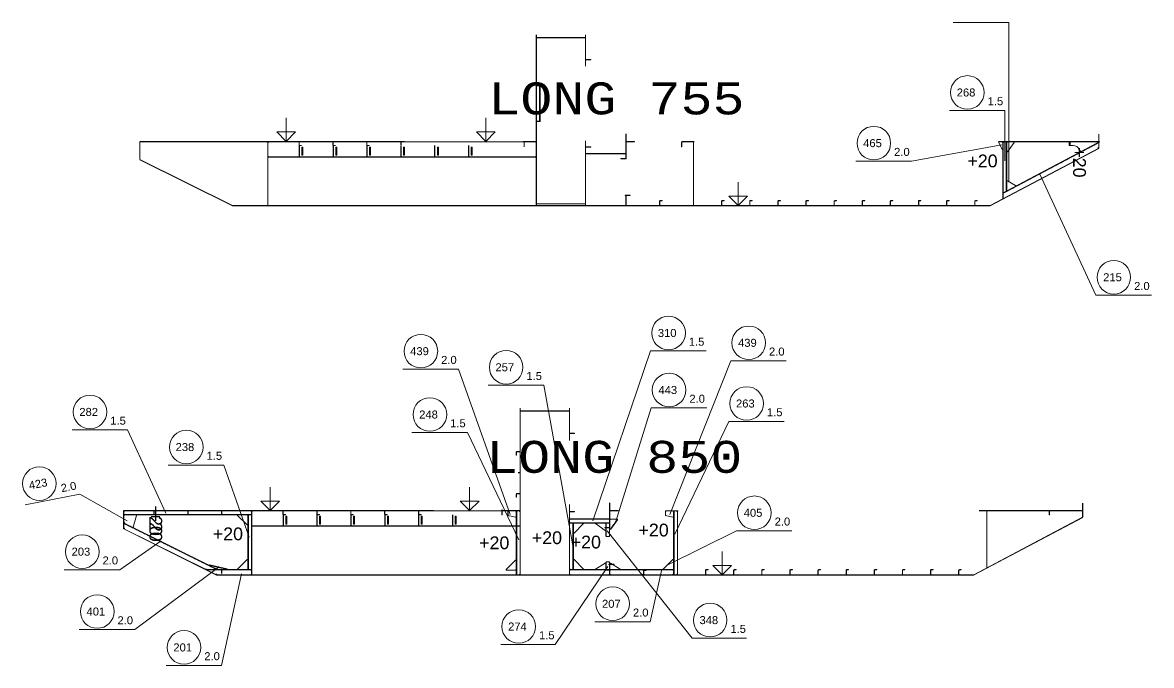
# Model space of a CAD drawing. Header units: inches. Extents: x -13175 to 44880, y -10439 to 22675.
# Drawn here: x 23854 to 32684, y -3 to 5027 of the extents above; entities that cross this region are included whole.
import ezdxf

# ---------------------------------------------------------------- set-up
doc = ezdxf.new("R2010")
doc.units = ezdxf.units.IN
doc.header["$MEASUREMENT"] = 0
for name, pattern in [('Dashed', [10, 7.5, -2.5]), ('Dashed_dotted', [34, 24, -5, 0, -5]), ('Short_dashed', [5, 3.75, -1.25])]:
    doc.linetypes.add(name, pattern=pattern)
doc.layers.get('0').update_dxf_attribs({"linetype": 'CONTINUOUS'})
doc.styles.add('Style_ARIAL', font='ARIAL')
doc.styles.add('Style_Courier_New', font='Courier New')

msp = doc.modelspace()

# ---------------------------------------------------------------- linework, layer by layer
at = {"color": 3, "lineweight": 0}
for p, q in [((27871.79357, 3594.28916), (27871.79357, 4930.24955)), ((27873.29198, 3594.28916), (27873.29198, 4930.24955)), ((28256.79418, 4686.00821), (28256.79418, 4930.24955)), ((28258.29259, 4686.00821), (28258.29259, 4930.24955)), ((27898.29503, 4250.41404), (27898.29503, 4538.1639)), ((27903.29381, 4250.41404), (27903.29381, 4538.1639)), ((28571.79357, 3964.28923), (28571.79357, 4157.28927)), ((28574.79345, 3964.28923), (28574.79345, 4157.28927)), ((32271.79357, 4044.28916), (32271.79357, 4154.28901)), ((32273.79247, 4044.28916), (32273.79247, 4154.28901)), ((26840.4276, 4094.28916), (24770.2921, 4094.28916)), ((24770.29515, 3954.28901), (24770.29515, 4094.28916)), ((24771.79357, 3954.28901), (24771.79357, 4094.28916)), ((25771.79357, 3594.28916), (25771.79357, 4094.28916)), ((25773.29503, 3594.28916), (25773.29503, 4094.28916)), ((25773.29503, 4094.28916), (25773.29503, 3980.28884)), ((27871.79357, 4094.28916), (25773.29503, 4094.28916)), ((26016.79479, 4068.73412), (26016.79479, 4094.28916)), ((26018.2932, 4068.73412), (26018.2932, 4094.28916)), ((26281.79418, 4068.73412), (26281.79418, 4094.28916)), ((26283.29259, 4068.73412), (26283.29259, 4094.28916)), ((26546.79357, 4068.73412), (26546.79357, 4094.28916)), ((26548.29503, 4068.73412), (26548.29503, 4094.28916)), ((27871.79357, 4097.28904), (27770.22496, 4097.28904)), ((27871.79357, 4094.28916), (27770.22496, 4094.28916)), ((27871.79357, 3980.28884), (27871.79357, 4094.28916)), ((28256.79418, 3594.28916), (28256.79418, 4102.5701)), ((28258.29259, 3594.28916), (28258.29259, 4102.5701)), ((29108.29259, 4095.7891), (29012.739, 4095.7891)), ((29108.29259, 4094.28916), (29012.739, 4094.28916)), ((29101.79235, 3594.28916), (29101.79235, 4094.28916)), ((29103.29381, 3594.28916), (29103.29381, 4094.28916)), ((32271.79357, 4097.28904), (31486.79296, 4097.28904)), ((32271.79357, 4094.28916), (31486.79296, 4094.28916)), ((31521.79357, 3647.23029), (31521.79357, 4094.28916)), ((31523.29198, 4094.28916), (31523.29198, 3693.28399)), ((31548.79247, 4094.28916), (31523.29198, 4094.28916)), ((31523.29503, 3647.23029), (31523.29503, 4094.28916)), ((32271.79357, 4044.28916), (32271.79357, 4082.76)), ((32271.79357, 4044.28916), (31421.79357, 3594.28916)), ((32272.73046, 4042.52143), (31422.73046, 3592.52143)), ((31523.29198, 3648.02451), (32271.79357, 4044.28916)), ((24770.90551, 3952.49762), (25495.90551, 3592.49778)), ((24771.79357, 3954.28901), (25496.79357, 3594.28916)), ((28571.79357, 3594.28916), (28571.79357, 3674.28908)), ((28574.79345, 3594.28916), (28574.79345, 3674.28908)), ((28836.79296, 3594.28916), (28836.79296, 3628.36203)), ((28838.79491, 3594.28916), (28838.79491, 3628.36203)), ((29321.79357, 3594.28916), (29321.79357, 3628.36203)), ((29323.79247, 3594.28916), (29323.79247, 3628.36203)), ((29541.79479, 3594.28916), (29541.79479, 3628.36203)), ((29543.79369, 3594.28916), (29543.79369, 3628.36203)), ((29761.79296, 3594.28916), (29761.79296, 3628.36203)), ((29763.79491, 3594.28916), (29763.79491, 3628.36203)), ((29981.79418, 3594.28916), (29981.79418, 3628.36203)), ((29983.79308, 3594.28916), (29983.79308, 3628.36203)), ((30201.79235, 3594.28916), (30201.79235, 3628.36203)), ((30203.7943, 3594.28916), (30203.7943, 3628.36203)), ((30421.79357, 3594.28916), (30421.79357, 3628.36203)), ((30423.79247, 3594.28916), (30423.79247, 3628.36203)), ((30641.79479, 3594.28916), (30641.79479, 3628.36203)), ((30643.79369, 3594.28916), (30643.79369, 3628.36203)), ((30861.79296, 3594.28916), (30861.79296, 3628.36203)), ((30863.79491, 3594.28916), (30863.79491, 3628.36203)), ((31081.79418, 3594.28916), (31081.79418, 3628.36203)), ((31083.79308, 3594.28916), (31083.79308, 3628.36203)), ((31301.79235, 3594.28916), (31301.79235, 3628.36203)), ((31303.7943, 3594.28916), (31303.7943, 3628.36203)), ((31523.29198, 3693.28399), (31548.79247, 3706.7842)), ((31523.29198, 3686.49535), (31523.29198, 3648.02451)), ((31421.79357, 3594.28916), (25496.79357, 3594.28916)), ((31421.79357, 3592.28911), (25496.79357, 3592.28911)), ((27746.06115, 705.97663), (27746.06115, 2010.2941)), ((27747.55956, 705.97663), (27747.55956, 2010.2941)), ((28131.06176, 1756.52594), (28131.06176, 2010.2941)), ((28132.56017, 1756.52594), (28132.56017, 2010.2941)), ((27746.06115, 1670.97449), (27720.50573, 1670.97449)), ((27746.06115, 1668.85314), (27720.50573, 1668.85314)), ((27746.06115, 1505.97625), (27731.06176, 1505.97625)), ((27746.06115, 1504.47631), (27731.06176, 1504.47631)), ((27746.06115, 1340.97762), (27720.50573, 1340.97762)), ((27746.06115, 1338.85627), (27720.50573, 1338.85627)), ((28131.06176, 705.97663), (28131.06176, 1255.42731)), ((28132.56017, 705.97663), (28132.56017, 1255.42731)), ((28446.06115, 1075.97632), (28446.06115, 1268.97673)), ((28449.06102, 1075.97632), (28449.06102, 1268.97673)), ((32146.06115, 1155.97625), (32146.06115, 1265.97648)), ((32148.06005, 1155.97625), (32148.06005, 1265.97648)), ((27069.23925, 1205.97663), (24644.55968, 1205.97663)), ((24644.56273, 1065.97648), (24644.56273, 1205.97625)), ((24646.06115, 1065.97648), (24646.06115, 1205.97625)), ((24646.06115, 1205.97625), (24646.06115, 1180.47652)), ((25646.06115, 1205.97625), (24646.06115, 1205.97625)), ((24651.06298, 1175.97632), (24646.06115, 1170.9764)), ((24746.06115, 1175.97632), (24646.06115, 1175.97632)), ((24646.06115, 1175.97632), (24646.06115, 1110.63628)), ((25646.06115, 1175.97632), (25620.56066, 1175.97632)), ((25646.06115, 705.97663), (25646.06115, 1205.97625)), ((25646.06115, 1180.47652), (25646.06115, 1205.97625)), ((25646.06115, 745.97602), (25646.06115, 1175.97632)), ((25647.56261, 705.97663), (25647.56261, 1205.97625)), ((25647.56261, 1205.97625), (25647.56261, 1091.97631)), ((27746.06115, 1205.97625), (25647.56261, 1205.97625)), ((25891.06237, 1180.42159), (25891.06237, 1205.97625)), ((25892.56078, 1180.42159), (25892.56078, 1205.97625)), ((26156.06176, 1180.42159), (26156.06176, 1205.97625)), ((26157.56017, 1180.42159), (26157.56017, 1205.97625)), ((26421.06115, 1180.42159), (26421.06115, 1205.97625)), ((26422.56261, 1180.42159), (26422.56261, 1205.97625)), ((26686.06053, 1180.42159), (26686.06053, 1205.97625)), ((26687.562, 1180.42159), (26687.562, 1205.97625)), ((26951.06298, 1180.42159), (26951.06298, 1205.97625)), ((26952.56139, 1180.42159), (26952.56139, 1205.97625)), ((27746.06115, 1208.97651), (27606.06176, 1208.97651)), ((27746.06115, 1205.97663), (27606.06176, 1205.97663)), ((27746.06115, 1205.97663), (27720.56066, 1205.97663)), ((27746.06115, 705.97663), (27746.06115, 1205.97663)), ((27746.06115, 1091.97631), (27746.06115, 1205.97625)), ((28982.56017, 1207.47657), (28887.00658, 1207.47657)), ((28982.56017, 1205.97663), (28887.00658, 1205.97663)), ((28976.05992, 1205.97663), (28950.56249, 1205.97663)), ((28976.05992, 705.97663), (28976.05992, 1205.97663)), ((28976.05992, 705.97663), (28976.05992, 1205.97663)), ((28977.56139, 705.97663), (28977.56139, 1205.97663)), ((32146.06115, 1155.97625), (31296.06115, 705.97663)), ((32146.99803, 1154.2089), (31296.99803, 704.2089)), ((32146.06115, 1208.97651), (31337.05846, 1208.97651)), ((32146.06115, 1205.97663), (31337.05846, 1205.97663)), ((31396.06115, 758.91776), (31396.06115, 1205.97625)), ((31397.56261, 758.91776), (31397.56261, 1205.97625)), ((24645.17308, 1064.18509), (25370.17308, 704.18525)), ((24646.06115, 1120.63613), (24655.01805, 1106.18873)), ((24646.06115, 1103.93729), (24646.06115, 1065.97648)), ((24646.06115, 1065.97648), (25371.06115, 705.97663)), ((24646.06115, 1065.97648), (25290.50695, 745.97602)), ((28132.56017, 1141.97631), (28132.56017, 1116.4762)), ((28446.06115, 1141.97631), (28132.56017, 1141.97631)), ((28132.56017, 1111.97677), (28132.56017, 745.97678)), ((28158.06066, 1111.97677), (28132.56017, 1111.97677)), ((28446.06115, 1111.97677), (28420.56066, 1111.97677)), ((28446.06115, 1116.4762), (28446.06115, 1141.97631)), ((28446.06115, 1005.97663), (28446.06115, 1111.97677)), ((28420.56066, 1005.97663), (28446.06115, 1005.97663)), ((28446.06115, 805.97663), (28420.56066, 805.97663)), ((28446.06115, 742.9769), (28446.06115, 805.97663)), ((25290.50695, 745.97602), (25366.95348, 745.97602)), ((25302.58886, 739.97626), (25371.06115, 705.97663)), ((25620.56066, 745.97602), (25646.06115, 745.97602)), ((25646.06115, 705.97663), (25646.06115, 739.97626)), ((28132.56017, 745.97678), (28158.06066, 745.97678)), ((28132.56017, 739.97626), (28132.56017, 705.97663)), ((28420.56066, 742.9769), (28446.06115, 742.9769)), ((28446.06115, 705.97663), (28446.06115, 785.97693)), ((28446.06115, 705.97663), (28446.06115, 739.97626)), ((28447.55956, 739.97626), (28447.55956, 705.97663)), ((28449.06102, 705.97663), (28449.06102, 785.97693)), ((28711.06053, 705.97663), (28711.06053, 740.0495)), ((28711.06053, 705.97663), (28711.06053, 739.97626)), ((28713.06249, 705.97663), (28713.06249, 740.0495)), ((28713.06249, 739.97626), (28713.06249, 705.97663)), ((28731.06176, 739.97626), (28713.06249, 739.97626)), ((28946.06115, 705.97663), (28946.06115, 739.97626)), ((29196.06115, 705.97663), (29196.06115, 740.0495)), ((29198.06005, 705.97663), (29198.06005, 740.0495)), ((29416.06237, 705.97663), (29416.06237, 740.0495)), ((29418.06127, 705.97663), (29418.06127, 740.0495)), ((29636.06053, 705.97663), (29636.06053, 740.0495)), ((29638.06249, 705.97663), (29638.06249, 740.0495)), ((29856.06176, 705.97663), (29856.06176, 740.0495)), ((29858.06066, 705.97663), (29858.06066, 740.0495)), ((30076.05992, 705.97663), (30076.05992, 740.0495)), ((30078.06188, 705.97663), (30078.06188, 740.0495)), ((30296.06115, 705.97663), (30296.06115, 740.0495)), ((30298.06005, 705.97663), (30298.06005, 740.0495)), ((30516.06237, 705.97663), (30516.06237, 740.0495)), ((30518.06127, 705.97663), (30518.06127, 740.0495)), ((30736.06053, 705.97663), (30736.06053, 740.0495)), ((30738.06249, 705.97663), (30738.06249, 740.0495)), ((30956.06176, 705.97663), (30956.06176, 740.0495)), ((30958.06066, 705.97663), (30958.06066, 740.0495)), ((31176.05992, 705.97663), (31176.05992, 740.0495)), ((31178.06188, 705.97663), (31178.06188, 740.0495)), ((31296.06115, 705.97663), (25371.06115, 705.97663)), ((25371.06115, 705.97663), (25646.06115, 705.97663)), ((31296.06115, 703.97696), (25371.06115, 703.97696)), ((27720.56066, 705.97663), (27746.06115, 705.97663)), ((28132.56017, 705.97663), (28446.06115, 705.97663)), ((28447.55956, 705.97663), (28711.06053, 705.97663)), ((28713.06249, 705.97663), (28946.06115, 705.97663)), ((28950.56249, 705.97663), (28976.05992, 705.97663))]:
    msp.add_line(p, q, dxfattribs=at)
at = {"color": 6, "lineweight": 0}
for p, q in [((25916.79479, 4280.26366), (25916.79479, 4097.28904)), ((27476.79235, 4280.26366), (27476.79235, 4097.28904)), ((25916.79479, 4097.28904), (25843.89745, 4170.67466)), ((25990.18041, 4170.67466), (25843.89745, 4170.67466)), ((25990.18041, 4170.67466), (25916.79479, 4097.28904)), ((27476.79235, 4097.28904), (27403.89501, 4170.67466)), ((27550.17797, 4170.67466), (27403.89501, 4170.67466)), ((27550.17797, 4170.67466), (27476.79235, 4097.28904)), ((29451.79235, 3777.26378), (29451.79235, 3594.28916)), ((29451.79235, 3594.28916), (29378.89501, 3667.67478)), ((29525.17797, 3667.67478), (29378.89501, 3667.67478)), ((29525.17797, 3667.67478), (29451.79235, 3594.28916)), ((25791.06237, 1391.95113), (25791.06237, 1208.97651)), ((27351.05992, 1391.95113), (27351.05992, 1208.97651)), ((25791.06237, 1208.97651), (25718.16503, 1282.36213)), ((25864.44799, 1282.36213), (25718.16503, 1282.36213)), ((25864.44799, 1282.36213), (25791.06237, 1208.97651)), ((27351.05992, 1208.97651), (27278.16259, 1282.36213)), ((27424.44554, 1282.36213), (27278.16259, 1282.36213)), ((27424.44554, 1282.36213), (27351.05992, 1208.97651)), ((29326.05992, 888.95087), (29326.05992, 705.97663)), ((29326.05992, 705.97663), (29253.16259, 779.36225)), ((29399.44554, 779.36225), (29253.16259, 779.36225)), ((29399.44554, 779.36225), (29326.05992, 705.97663))]:
    msp.add_line(p, q, dxfattribs=at)
at = {"color": 2, "linetype": 'Dashed', "lineweight": 25}
for p, q in [((26017.43261, 4064.28885), (26017.43261, 3976.28913)), ((26282.43505, 4064.28885), (26282.43505, 3976.28913)), ((26547.43444, 4064.28885), (26547.43444, 3976.28913)), ((26812.43383, 4064.28885), (26812.43383, 3976.28913)), ((27077.43322, 4064.28885), (27077.43322, 3976.28913)), ((27342.43261, 4064.28885), (27342.43261, 3976.28913)), ((25891.70018, 1175.97632), (25891.70018, 1087.9766)), ((26156.70262, 1175.97632), (26156.70262, 1087.9766)), ((26421.70201, 1175.97632), (26421.70201, 1087.9766)), ((26686.7014, 1175.97632), (26686.7014, 1087.9766)), ((26951.70079, 1175.97632), (26951.70079, 1087.9766)), ((27216.70018, 1175.97632), (27216.70018, 1087.9766))]:
    msp.add_line(p, q, dxfattribs=at)
at = {"color": 3, "linetype": 'Dashed_dotted', "lineweight": 25}
for p, q in [((26811.79296, 4094.28916), (26811.79296, 4068.78905)), ((24881.06176, 1205.97663), (24881.06176, 1180.47652)), ((25146.06115, 1205.97663), (25146.06115, 1180.97663)), ((25411.06053, 1205.97663), (25411.06053, 1180.47652)), ((25411.06053, 739.97626), (25411.06053, 705.97663))]:
    msp.add_line(p, q, dxfattribs=at)
at = {"color": 3, "linetype": 'Short_dashed', "lineweight": 25}
for p, q in [((32266.2882, 4084.45372), (31524.98876, 3692.00072)), ((31551.84728, 3709.83901), (31551.84728, 4091.23435)), ((25777.22875, 3976.21589), (27867.85985, 3976.21589)), ((24649.11595, 1177.42171), (25643.00634, 1177.42171)), ((27717.50585, 1202.92182), (27717.50585, 709.03144)), ((28947.50768, 1202.92182), (28947.50768, 709.03144)), ((25365.11937, 751.43561), (24651.52074, 1105.77369)), ((25651.49633, 1087.90336), (27742.12743, 1087.90336)), ((28161.11547, 749.03159), (28161.11547, 1108.92196)), ((28417.50585, 1108.92196), (28417.50585, 1009.03144)), ((28417.50585, 802.92182), (28417.50585, 746.03171)), ((28441.98705, 744.0496), (28136.63427, 744.0496)), ((28706.98949, 744.0496), (28451.63366, 744.0496)), ((28941.98705, 744.0496), (28731.06176, 744.0496))]:
    msp.add_line(p, q, dxfattribs=at)
at = {"color": 2, "lineweight": 0}
for p, q in [((26046.34496, 4051.60041), (26038.5172, 4051.60041)), ((26038.5172, 4051.60041), (26038.5172, 3988.97796)), ((26038.5172, 3988.97796), (26046.34496, 3988.97796)), ((26046.34496, 3988.97796), (26046.34496, 4051.60041)), ((26311.3474, 4051.60041), (26303.51964, 4051.60041)), ((26303.51964, 4051.60041), (26303.51964, 3988.97796)), ((26303.51964, 3988.97796), (26311.3474, 3988.97796)), ((26311.3474, 3988.97796), (26311.3474, 4051.60041)), ((26576.34679, 4051.60041), (26568.51903, 4051.60041)), ((26568.51903, 4051.60041), (26568.51903, 3988.97796)), ((26568.51903, 3988.97796), (26576.34679, 3988.97796)), ((26576.34679, 3988.97796), (26576.34679, 4051.60041)), ((26841.34618, 4051.60041), (26833.51842, 4051.60041)), ((26833.51842, 4051.60041), (26833.51842, 3988.97796)), ((26833.51842, 3988.97796), (26841.34618, 3988.97796)), ((26841.34618, 3988.97796), (26841.34618, 4051.60041)), ((27106.34557, 4051.60041), (27098.51781, 4051.60041)), ((27098.51781, 4051.60041), (27098.51781, 3988.97796)), ((27098.51781, 3988.97796), (27106.34557, 3988.97796)), ((27106.34557, 3988.97796), (27106.34557, 4051.60041)), ((27371.34496, 4051.60041), (27363.5172, 4051.60041)), ((27363.5172, 4051.60041), (27363.5172, 3988.97796)), ((27363.5172, 3988.97796), (27371.34496, 3988.97796)), ((27371.34496, 3988.97796), (27371.34496, 4051.60041)), ((25920.61254, 1163.2875), (25912.78478, 1163.2875)), ((25912.78478, 1163.2875), (25912.78478, 1100.66504)), ((25920.61254, 1100.66504), (25920.61254, 1163.2875)), ((26185.61498, 1163.2875), (26177.78722, 1163.2875)), ((26177.78722, 1163.2875), (26177.78722, 1100.66504)), ((26185.61498, 1100.66504), (26185.61498, 1163.2875)), ((26450.61437, 1163.2875), (26442.78661, 1163.2875)), ((26442.78661, 1163.2875), (26442.78661, 1100.66504)), ((26450.61437, 1100.66504), (26450.61437, 1163.2875)), ((26715.61376, 1163.2875), (26707.786, 1163.2875)), ((26707.786, 1163.2875), (26707.786, 1100.66504)), ((26715.61376, 1100.66504), (26715.61376, 1163.2875)), ((26980.61315, 1163.2875), (26972.78539, 1163.2875)), ((26972.78539, 1163.2875), (26972.78539, 1100.66504)), ((26980.61315, 1100.66504), (26980.61315, 1163.2875)), ((27245.61254, 1163.2875), (27237.78478, 1163.2875)), ((27237.78478, 1163.2875), (27237.78478, 1100.66504)), ((27245.61254, 1100.66504), (27245.61254, 1163.2875)), ((25912.78478, 1100.66504), (25920.61254, 1100.66504)), ((26177.78722, 1100.66504), (26185.61498, 1100.66504)), ((26442.78661, 1100.66504), (26450.61437, 1100.66504)), ((26707.786, 1100.66504), (26715.61376, 1100.66504)), ((26972.78539, 1100.66504), (26980.61315, 1100.66504)), ((27237.78478, 1100.66504), (27245.61254, 1100.66504))]:
    msp.add_line(p, q, dxfattribs=at)
at = {"color": 1, "linetype": 'Short_dashed', "lineweight": 25}
for p, q in [((25617.50585, 1172.92151), (25617.50585, 749.03083)), ((28135.61498, 1113.42177), (28443.00634, 1113.42177)), ((25641.98705, 744.0496), (25306.66295, 744.0496))]:
    msp.add_line(p, q, dxfattribs=at)
at = {"color": 2, "linetype": 'Short_dashed', "lineweight": 25}
for p, q in [((28451.72521, 1061.97638), (28506.56224, 1138.1372)), ((25315.11022, 783.02665), (25455.46056, 750.27976))]:
    msp.add_line(p, q, dxfattribs=at)
at = {"color": 1, "lineweight": 0}
for points in [[(31568.27184, 3777.98591), (31568.27184, 5026.95823), (31133.39635, 5026.95823)], [(31538.71251, 3945.25885), (31538.71251, 4339.08687), (31103.83702, 4339.08687)], [(27776.79235, 4094.28916), (27776.79235, 4054.28901), (27778.7943, 4054.28901), (27778.7943, 4094.28916)], [(31514.54564, 4069.74158), (30807.03221, 3942.54813), (30372.15673, 3942.54813)], [(31808.17662, 3845.07995), (32249.41503, 2893.19587), (32684.29052, 2893.19587)], [(29327.79332, 3634.36217), (29341.72155, 3634.36217), (29341.72155, 3632.36213), (29327.79332, 3632.36213)], [(29547.79454, 3634.36217), (29561.71971, 3634.36217), (29561.71971, 3632.36213), (29547.79454, 3632.36213)], [(29767.79271, 3634.36217), (29781.72094, 3634.36217), (29781.72094, 3632.36213), (29767.79271, 3632.36213)], [(29987.79393, 3634.36217), (30001.72216, 3634.36217), (30001.72216, 3632.36213), (29987.79393, 3632.36213)], [(30207.79515, 3634.36217), (30221.72032, 3634.36217), (30221.72032, 3632.36213), (30207.79515, 3632.36213)], [(30427.79332, 3634.36217), (30441.72155, 3634.36217), (30441.72155, 3632.36213), (30427.79332, 3632.36213)], [(30647.79454, 3634.36217), (30661.71971, 3634.36217), (30661.71971, 3632.36213), (30647.79454, 3632.36213)], [(30867.79271, 3634.36217), (30881.72094, 3634.36217), (30881.72094, 3632.36213), (30867.79271, 3632.36213)], [(31087.79393, 3634.36217), (31101.72216, 3634.36217), (31101.72216, 3632.36213), (31087.79393, 3632.36213)], [(31307.79515, 3634.36217), (31321.72032, 3634.36217), (31321.72032, 3632.36213), (31307.79515, 3632.36213)], [(28315.48558, 1127.49419), (28766.16002, 2457.19619), (29201.03551, 2457.19619)], [(27667.29833, 1176.74346), (27263.5996, 2314.78515), (26828.72411, 2314.78515)], [(28916.83751, 1176.74346), (29393.58312, 2380.14541), (29828.45861, 2380.14541)], [(28157.56322, 936.30652), (27930.74742, 2189.01496), (27495.87194, 2189.01496)], [(28493.00328, 1115.88416), (28770.73766, 2011.05094), (29205.61315, 2011.05094)], [(28955.47887, 1023.58832), (29377.4912, 1905.39374), (29812.36669, 1905.39374)], [(24974.72936, 1187.70156), (24675.68151, 1839.36629), (24240.80602, 1839.36629)], [(27735.34032, 978.17969), (27334.05553, 1819.13428), (26899.18004, 1819.13428)], [(25627.72008, 999.11628), (25428.82177, 1564.40558), (24993.94628, 1564.40558)], [(24671.25646, 1127.92678), (24301.1118, 1337.13851), (23874.19835, 1254.30426)], [(25620.56066, 1175.97632), (25616.00743, 1171.42157), (25616.00743, 750.53077), (25620.56066, 745.97602)], [(27606.06176, 1173.97666), (27606.06176, 1213.97643), (27603.56237, 1213.97643), (27603.56237, 1173.97666), (27606.06176, 1173.97666)], [(27651.05992, 1205.97663), (27651.05992, 1165.97648), (27653.06188, 1165.97648), (27653.06188, 1205.97663)], [(31883.90905, 1205.97663), (31883.90905, 1175.9767), (31886.04833, 1175.9767), (31886.04833, 1205.97663)], [(28132.56017, 1116.4762), (28137.11644, 1111.92145), (28441.50792, 1111.92145), (28446.06115, 1116.4762)], [(28427.12804, 1050.87409), (29091.79784, 210.18271), (29517.06334, 210.18271)], [(28895.6278, 781.96463), (29437.69933, 1049.96009), (29872.57482, 1049.96009)], [(24938.05333, 970.65253), (24614.91796, 745.86387), (24180.04247, 745.86387)], [(25391.82531, 767.18116), (24731.99559, 277.55408), (24297.12011, 277.55408)], [(25565.58629, 713.08265), (25411.04528, -3.43118), (24976.16979, -3.43118)], [(25646.06115, 739.97626), (25639.98815, 746.04926), (25308.66185, 746.04926), (25302.58886, 739.97626)], [(28432.38317, 769.76828), (28019.91674, 160.26664), (27594.65123, 160.26664)], [(28853.49828, 749.21775), (28764.27709, 338.01398), (28329.4016, 338.01398)], [(29202.0609, 746.04926), (29215.98912, 746.04926), (29215.98912, 744.0496), (29202.0609, 744.0496)], [(29422.06212, 746.04926), (29435.98729, 746.04926), (29435.98729, 744.0496), (29422.06212, 744.0496)], [(29642.06029, 746.04926), (29655.98851, 746.04926), (29655.98851, 744.0496), (29642.06029, 744.0496)], [(29862.06151, 746.04926), (29875.98973, 746.04926), (29875.98973, 744.0496), (29862.06151, 744.0496)], [(30082.06273, 746.04926), (30095.9879, 746.04926), (30095.9879, 744.0496), (30082.06273, 744.0496)], [(30302.0609, 746.04926), (30315.98912, 746.04926), (30315.98912, 744.0496), (30302.0609, 744.0496)], [(30522.06212, 746.04926), (30535.98729, 746.04926), (30535.98729, 744.0496), (30522.06212, 744.0496)], [(30742.06029, 746.04926), (30755.98851, 746.04926), (30755.98851, 744.0496), (30742.06029, 744.0496)], [(30962.06151, 746.04926), (30975.98973, 746.04926), (30975.98973, 744.0496), (30962.06151, 744.0496)], [(31182.06273, 746.04926), (31195.9879, 746.04926), (31195.9879, 744.0496), (31182.06273, 744.0496)]]:
    msp.add_lwpolyline(points, dxfattribs=at)
at = {"color": 4, "lineweight": 0}
for points in [[(28256.79418, 4907.62439), (27872.79454, 4907.62439), (27872.79454, 4909.17067), (28256.79418, 4909.17067)], [(28256.79418, 3609.57122), (27872.79454, 3609.57122), (27872.79454, 3607.98621), (28256.79418, 3607.98621)], [(28131.06176, 1986.17453), (27747.06212, 1986.17453), (27747.06212, 1987.83736), (28131.06176, 1987.83736)]]:
    msp.add_lwpolyline(points, dxfattribs=at)
at = {"color": 6, "lineweight": 0}
for points in [[(28258.29259, 4737.21766), (28298.29198, 4737.21766), (28298.29198, 4734.1558), (28258.29259, 4734.1558)], [(27873.29198, 4535.93669), (27898.29198, 4535.93669), (27898.29198, 4532.59024), (27873.29198, 4532.59024)], [(27873.29198, 4252.64182), (27898.29198, 4252.64182), (27898.29198, 4255.98807), (27873.29198, 4255.98807)], [(28258.29259, 4051.36046), (28298.29198, 4051.36046), (28298.29198, 4054.42252), (28258.29259, 4054.42252)], [(28132.56017, 1814.64324), (28172.55956, 1814.64324), (28172.55956, 1811.24129), (28132.56017, 1811.24129)], [(28132.56017, 1197.31002), (28172.55956, 1197.31002), (28172.55956, 1200.71196), (28132.56017, 1200.71196)]]:
    msp.add_lwpolyline(points, dxfattribs=at)
at = {"color": 3, "lineweight": 0}
for points in [[(26840.4276, 4096.2892), (25916.79479, 4096.2892), (25916.79479, 4097.28904), (24770.2921, 4097.28904)], [(26021.29308, 4064.2343), (26036.73803, 4064.2343), (26036.73803, 4065.73424), (26021.29308, 4065.73424)], [(26286.29247, 4064.2343), (26301.74047, 4064.2343), (26301.74047, 4065.73424), (26286.29247, 4065.73424)], [(26551.29491, 4064.2343), (26566.73986, 4064.2343), (26566.73986, 4065.73424), (26551.29491, 4065.73424)], [(28574.79345, 4094.28916), (28639.79283, 4094.28916), (28639.79283, 4097.28904), (28574.79345, 4097.28904)], [(29008.23766, 4091.28928), (29008.23766, 4055.84388), (29009.73912, 4055.84388), (29009.73912, 4091.28928)], [(32271.79357, 4082.76), (32263.58434, 4085.28571), (31525.81884, 3694.70382), (31523.29198, 3686.49535)], [(31548.79247, 3706.7842), (31553.34874, 3711.33895), (31553.34874, 4089.73441), (31548.79247, 4094.28916)], [(32281.09838, 4094.47532), (32271.79357, 4094.28916), (32138.48058, 4094.28916), (32041.10204, 4094.28916)], [(32130.85424, 4014.9343), (32167.06945, 4034.10659), (32253.07714, 4079.64072), (32281.09838, 4094.47532)], [(32263.4226, 4085.11748), (32261.10326, 4094.07515), (32261.09716, 4094.28916)], [(25773.29503, 3980.28884), (25779.16051, 3974.21584), (27865.92809, 3974.21584), (27871.79357, 3980.28884)], [(28571.79357, 4000.46172), (28258.29259, 4000.46172), (28258.29259, 4003.5089), (28571.79357, 4003.5089)], [(28534.79406, 3961.28898), (28574.79345, 3961.28898), (28574.79345, 3964.28923), (28534.79406, 3964.28923), (28534.79406, 3961.28898)], [(28566.79479, 3674.28908), (28606.79418, 3674.28908), (28606.79418, 3677.28934), (28566.79479, 3677.28934), (28566.79479, 3674.28908)], [(28842.79271, 3634.36217), (28856.72094, 3634.36217), (28856.72094, 3632.36213), (28842.79271, 3632.36213)], [(27716.00743, 1664.61043), (27716.00743, 1642.76748), (27717.50585, 1642.76748), (27717.50585, 1664.61043)], [(27716.00743, 1334.61356), (27716.00743, 1312.7706), (27717.50585, 1312.7706), (27717.50585, 1334.61356)], [(27069.23925, 1207.97667), (25791.06237, 1207.97667), (25791.06237, 1208.97651), (24644.55968, 1208.97651)], [(24646.06115, 1180.47652), (24650.61742, 1175.92177), (25641.50792, 1175.92177), (25646.06115, 1180.47652)], [(24717.71337, 1075.05698), (24719.9381, 1079.53544), (24746.06115, 1170.9764), (24746.06115, 1175.97632)], [(25895.56066, 1175.92177), (25911.0056, 1175.92177), (25911.0056, 1177.42171), (25895.56066, 1177.42171)], [(26160.56005, 1175.92177), (26176.00804, 1175.92177), (26176.00804, 1177.42171), (26160.56005, 1177.42171)], [(26425.56249, 1175.92177), (26441.00743, 1175.92177), (26441.00743, 1177.42171), (26425.56249, 1177.42171)], [(26690.56188, 1175.92177), (26706.00682, 1175.92177), (26706.00682, 1177.42171), (26690.56188, 1177.42171)], [(26955.56127, 1175.92177), (26971.00621, 1175.92177), (26971.00621, 1177.42171), (26955.56127, 1177.42171)], [(27720.56066, 1205.97663), (27716.00743, 1201.42188), (27716.00743, 710.53138), (27720.56066, 705.97663)], [(28449.06102, 1205.97663), (28514.06041, 1205.97663), (28514.06041, 1208.97651), (28449.06102, 1208.97651)], [(28882.50524, 1202.97675), (28882.50524, 1167.53135), (28884.0067, 1167.53135), (28884.0067, 1202.97675)], [(28950.56249, 1205.97663), (28946.00621, 1201.42188), (28946.00621, 710.53138), (28950.56249, 705.97663)], [(24646.06115, 1110.63628), (24663.84984, 1101.80259), (24717.71337, 1075.05698)], [(25366.95348, 745.97602), (25364.21605, 754.11658), (24654.20324, 1106.67548), (24646.06115, 1103.93729)], [(25647.56261, 1091.97631), (25653.42809, 1085.90369), (27740.19567, 1085.90369), (27746.06115, 1091.97631)], [(28446.06115, 1141.59369), (28132.56017, 1141.59369), (28132.56017, 1144.88692), (28446.06115, 1144.88692)], [(28158.06066, 745.97678), (28162.61693, 750.53153), (28162.61693, 1107.42202), (28158.06066, 1111.97677)], [(28409.06163, 1072.97644), (28449.06102, 1072.97644), (28449.06102, 1075.97632), (28409.06163, 1075.97632), (28409.06163, 1072.97644)], [(28420.56066, 1111.97677), (28416.00743, 1107.42202), (28416.00743, 1010.53138), (28420.56066, 1005.97663)], [(28420.56066, 805.97663), (28416.00743, 801.42188), (28416.00743, 747.53165), (28420.56066, 742.9769)], [(28446.06115, 739.97626), (28439.98815, 746.04926), (28138.63317, 746.04926), (28132.56017, 739.97626)], [(28441.06237, 785.97693), (28481.06176, 785.97693), (28481.06176, 788.97681), (28441.06237, 788.97681), (28441.06237, 785.97693)], [(28711.06053, 739.97626), (28704.98754, 746.04926), (28453.63256, 746.04926), (28447.55956, 739.97626)], [(28717.06029, 746.04926), (28730.98851, 746.04926), (28730.98851, 744.0496), (28717.06029, 744.0496)], [(28946.06115, 739.97626), (28939.98815, 746.04926), (28731.06176, 746.04926), (28731.06176, 739.97626)]]:
    msp.add_lwpolyline(points, dxfattribs=at)
at = {"color": 2, "lineweight": 0}
for points in [[(31516.79479, 4094.28916), (31491.79479, 4094.28916), (31491.79479, 4089.28923), (31516.79479, 4034.28931), (31521.79357, 4034.28931), (31521.79357, 4089.28923), (31516.79479, 4094.28916)], [(31558.29259, 4094.28916), (31611.79296, 4094.28916), (31611.79296, 4089.28923), (31558.29259, 4014.28923), (31553.29381, 4014.28923), (31553.29381, 4089.28923), (31558.29259, 4094.28916)], [(31553.29381, 3714.18929), (31553.29381, 3789.18929), (31558.29259, 3789.18929), (31621.66845, 3751.02134), (31624.00609, 3746.60163), (31557.71276, 3711.52739), (31553.29381, 3714.18929)], [(25611.06053, 1175.97632), (25536.06053, 1175.97632), (25536.06053, 1170.9764), (25611.06053, 1095.9764), (25616.06237, 1095.9764), (25616.06237, 1170.9764), (25611.06053, 1175.97632)], [(27711.06053, 1205.97663), (27658.06066, 1205.97663), (27653.06188, 1200.9767), (27653.06188, 1170.97678), (27711.06053, 1155.97663), (27716.06237, 1155.97663), (27716.06237, 1200.9767), (27711.06053, 1205.97663)], [(28941.06237, 1205.97663), (28888.06249, 1205.97663), (28883.06066, 1200.9767), (28883.06066, 1170.97678), (28941.06237, 1155.97663), (28946.06115, 1155.97663), (28946.06115, 1200.9767), (28941.06237, 1205.97663)], [(28167.56078, 1111.97677), (28242.56078, 1111.97677), (28242.56078, 1106.97646), (28167.56078, 1031.97684), (28162.562, 1031.97684), (28162.562, 1106.97646), (28167.56078, 1111.97677)], [(28411.06053, 1111.97677), (28336.06053, 1111.97677), (28336.06053, 1106.97646), (28411.06053, 1051.97654), (28416.06237, 1051.97654), (28416.06237, 1106.97646), (28411.06053, 1111.97677)], [(28506.56224, 1136.97677), (28506.56224, 1141.97669), (28452.56139, 1141.97669), (28447.55956, 1136.97677), (28447.55956, 1061.97638), (28452.56139, 1061.97638)], [(28452.56139, 1061.97638), (28454.4077, 1062.27698), (28506.86132, 1135.1316), (28506.56224, 1136.97677)], [(25611.06053, 745.97602), (25536.06053, 745.97602), (25536.06053, 750.97632), (25611.06053, 825.97632), (25616.06237, 825.97632), (25616.06237, 750.97632), (25611.06053, 745.97602)], [(27711.06053, 740.97648), (27636.06053, 740.97648), (27636.06053, 745.97678), (27711.06053, 820.97678), (27716.06237, 820.97678), (27716.06237, 745.97678), (27711.06053, 740.97648)], [(28167.56078, 745.97678), (28242.56078, 745.97678), (28242.56078, 750.97632), (28167.56078, 825.97632), (28162.562, 825.97632), (28162.562, 750.97632), (28167.56078, 745.97678)], [(28411.06053, 745.97678), (28336.06053, 745.97678), (28336.06053, 750.97632), (28411.06053, 795.97678), (28416.06237, 795.97678), (28416.06237, 750.97632), (28411.06053, 745.97678)], [(28452.56139, 745.97678), (28527.56139, 745.97678), (28527.56139, 750.97632), (28452.56139, 795.97678), (28447.55956, 795.97678), (28447.55956, 750.97632), (28452.56139, 745.97678)], [(28941.06237, 745.97678), (28866.06237, 745.97678), (28866.06237, 750.97632), (28941.06237, 825.97632), (28946.06115, 825.97632), (28946.06115, 750.97632), (28941.06237, 745.97678)], [(25455.46056, 750.97632), (25455.46056, 745.97602), (25385.46239, 745.97602), (25375.97753, 748.18931), (25313.20592, 779.1677), (25315.41845, 783.65149)], [(25315.41845, 783.65149), (25317.00536, 784.63797), (25454.47484, 752.564), (25455.46056, 750.97632)]]:
    msp.add_lwpolyline(points, dxfattribs=at)
at = {"color": 3, "lineweight": 0}
msp.add_lwpolyline([(32041.10204, 4094.28916), (32041.10204, 4064.28923), (32071.61046, 4064.28923, -0.2778066099), (32120.21886, 4035.02288), (32130.85424, 4014.9343)], format="xyb", dxfattribs=at)
at = {"color": 5, "lineweight": 0}
msp.add_lwpolyline([(32046.00316, 4094.28916), (32046.00316, 4064.28923), (32048.1455, 4064.28923), (32048.1455, 4094.28916)], dxfattribs=at)
at = {"color": 7, "lineweight": 0}
msp.add_lwpolyline([(32046.00316, 4094.28916), (32046.00316, 4064.28923), (32048.1455, 4064.28923), (32048.1455, 4094.28916)], dxfattribs=at)
at = {"color": 1, "lineweight": 0}
for centre in [(31244.73668, 4479.9871), (30513.05638, 4083.44817), (32390.31469, 3034.09591), (28907.05968, 2598.09623), (29534.48278, 2521.04545), (26969.62377, 2455.68519), (27636.77159, 2329.915), (28911.63732, 2151.95098), (29518.39086, 2046.29378), (24381.70568, 1980.26633), (27040.0797, 1960.03432), (25134.84594, 1705.30562), (23985.67907, 1419.46311), (29578.59899, 1190.86013), (24320.94213, 886.76429), (24438.01976, 418.4545), (28470.30126, 478.9144), (29232.6975, 351.08313), (27735.55089, 301.16706), (25117.06945, 137.46924)]:
    msp.add_circle(centre, 131.50685, dxfattribs=at)
at = {"color": 3, "lineweight": 0}
for centre, radius, start, end in [((25773.20958, 4094.20256), 4.91435, 270.999298096, 1.010879159), ((26021.29308, 4068.73259), 4.49839, 179.981765747, 269.998809814), ((26021.29308, 4068.73412), 2.99979, 179.998352051, 270.001647949), ((26286.29247, 4068.73259), 4.49839, 179.981765747, 269.998809814), ((26286.29247, 4068.73412), 2.99979, 179.998352051, 270.001647949), ((26551.29491, 4068.73526), 4.50099, 180.014938354, 270.004486084), ((26551.29491, 4068.73412), 2.99979, 179.998352051, 270.001647949), ((27871.87902, 4094.20256), 4.91435, 178.989120483, 269.000701904), ((29012.739, 4091.28814), 4.50099, 89.995513916, 179.985061646), ((29012.739, 4091.28928), 2.99979, 89.998352051, 180.001647949), ((31523.29198, 4094.29068), 5.0015, 269.996185303, 359.981964111), ((32271.79357, 4044.28916), 5.00003, 90.000305176, 207.897171021), ((28842.79271, 3628.36242), 5.99991, 90.001464844, 180.002182007), ((28842.79271, 3628.36394), 3.9982, 90.005737305, 180.027053833), ((29327.79332, 3628.36242), 5.99991, 90.001464844, 180.002182007), ((29327.79332, 3628.36127), 4.00081, 89.999328613, 179.989746094), ((29547.79454, 3628.36242), 5.99991, 90.001464844, 180.002182007), ((29547.79454, 3628.36127), 4.00081, 89.999328613, 179.989746094), ((29767.79271, 3628.36242), 5.99991, 90.001464844, 180.002182007), ((29767.79271, 3628.36394), 3.9982, 90.005737305, 180.027053833), ((29987.79393, 3628.36242), 5.99991, 90.001464844, 180.002182007), ((29987.79393, 3628.36127), 4.00081, 89.999328613, 179.989746094), ((30207.79515, 3628.35975), 6.00251, 89.997200012, 179.977310181), ((30207.79515, 3628.36127), 4.00081, 89.999328613, 179.989746094), ((30427.79332, 3628.36242), 5.99991, 90.001464844, 180.002182007), ((30427.79332, 3628.36127), 4.00081, 89.999328613, 179.989746094), ((30647.79454, 3628.36242), 5.99991, 90.001464844, 180.002182007), ((30647.79454, 3628.36127), 4.00081, 89.999328613, 179.989746094), ((30867.79271, 3628.36242), 5.99991, 90.001464844, 180.002182007), ((30867.79271, 3628.36394), 3.9982, 90.005737305, 180.027053833), ((31087.79393, 3628.36242), 5.99991, 90.001464844, 180.002182007), ((31087.79393, 3628.36127), 4.00081, 89.999328613, 179.989746094), ((31307.79515, 3628.35975), 6.00251, 89.997200012, 179.977310181), ((31307.79515, 3628.36127), 4.00081, 89.999328613, 179.989746094), ((31523.29198, 3648.02451), 4.99983, 27.898588181, 90.00239563), ((31523.29198, 3693.28399), 5.00019, 27.896085739, 89.997634888), ((27722.42223, 1664.84809), 6.41916, 107.370765686, 182.121810913), ((27721.78441, 1664.76798), 4.28031, 107.365539551, 182.108718872), ((27722.42223, 1334.85122), 6.41916, 107.370765686, 182.121810913), ((27721.78441, 1334.77111), 4.28031, 107.365539551, 182.108718872), ((24646.06115, 1205.97777), 5.0015, 269.996185303, 359.981964111), ((25646.06115, 1205.9751), 4.99889, 179.988189697, 269.998687744), ((25646.06115, 1175.97518), 4.99889, 179.988189697, 269.998687744), ((25647.47716, 1205.88965), 4.91402, 270.995513916, 1.010294676), ((25895.56066, 1180.42006), 4.49839, 179.981765747, 269.998809814), ((25895.56066, 1180.42159), 2.99979, 179.998352051, 270.001647949), ((26160.56005, 1180.42006), 4.49839, 179.981765747, 269.998809814), ((26160.56005, 1180.42159), 2.99979, 179.998352051, 270.001647949), ((26425.56249, 1180.42273), 4.50099, 180.014938354, 270.004486084), ((26425.56249, 1180.42159), 2.99979, 179.998352051, 270.001647949), ((26690.56188, 1180.42273), 4.50099, 180.014938354, 270.004486084), ((26690.56188, 1180.42159), 2.99979, 179.998352051, 270.001647949), ((26955.56127, 1180.42006), 4.49839, 179.981765747, 269.998809814), ((26955.56127, 1180.42159), 2.99979, 179.998352051, 270.001647949), ((27746.06115, 1205.97548), 4.99889, 179.988189697, 269.998687744), ((27746.14659, 1205.88965), 4.91402, 178.989700317, 269.004486084), ((28887.00658, 1202.97561), 4.50099, 89.995513916, 179.985061646), ((28887.00658, 1202.97675), 2.99979, 89.998352051, 180.001647949), ((28976.05992, 1205.97548), 4.99889, 179.988189697, 269.998687744), ((24646.06115, 1065.97571), 5.00065, 333.607696533, 90.006202698), ((28132.56017, 1141.97783), 5.0015, 269.996185303, 359.981964111), ((28132.56017, 1111.97829), 5.00182, 269.999908447, 359.98260498), ((28446.06115, 1111.97562), 4.99922, 179.987548828, 269.9949646), ((28446.06115, 1141.97516), 4.99889, 179.988189697, 269.998687744), ((28446.06115, 1005.97739), 4.99922, 90.0050354, 180.012451172), ((28446.06115, 805.97587), 4.99922, 179.987548828, 269.9949646), ((25290.50389, 745.97602), 5.00032, 0.002052285, 153.589401245), ((25371.0642, 705.97587), 5.00021, 0.005424835, 153.594772339), ((25646.06115, 745.97678), 4.99922, 90.0050354, 180.012451172), ((25646.06115, 705.97739), 4.99857, 89.997573853, 180.011169434), ((27746.06115, 705.97739), 4.99922, 90.0050354, 180.012451172), ((28132.56017, 745.97525), 5.00117, 0.018676238, 90.007545471), ((28132.56017, 705.9751), 5.00182, 0.017394396, 90.000083923), ((28446.06115, 705.97739), 4.99922, 90.0050354, 180.012451172), ((28446.06115, 742.97767), 4.99857, 89.997573853, 180.011169434), ((28447.55956, 705.9751), 5.00182, 0.017394396, 90.000083923), ((28711.06053, 705.97739), 4.99922, 90.0050354, 180.012451172), ((28717.06029, 740.0495), 5.99958, 89.998352051, 180.001647949), ((28717.06029, 740.05103), 3.9982, 90.005737305, 180.027053833), ((28713.06249, 705.97739), 4.99922, 359.987548828, 89.9949646), ((28946.06115, 705.97739), 4.99922, 90.0050354, 180.012451172), ((28976.05992, 705.97739), 4.99922, 90.0050354, 180.012451172), ((29202.0609, 740.0495), 5.99958, 89.998352051, 180.001647949), ((29202.0609, 740.04874), 4.00081, 89.999328613, 179.989746094), ((29422.06212, 740.0495), 5.99958, 89.998352051, 180.001647949), ((29422.06212, 740.04874), 4.00081, 89.999328613, 179.989746094), ((29642.06029, 740.0495), 5.99958, 89.998352051, 180.001647949), ((29642.06029, 740.05103), 3.9982, 90.005737305, 180.027053833), ((29862.06151, 740.0495), 5.99958, 89.998352051, 180.001647949), ((29862.06151, 740.04874), 4.00081, 89.999328613, 179.989746094), ((30082.06273, 740.04722), 6.00219, 89.994087219, 179.976776123), ((30082.06273, 740.04874), 4.00081, 89.999328613, 179.989746094), ((30302.0609, 740.0495), 5.99958, 89.998352051, 180.001647949), ((30302.0609, 740.04874), 4.00081, 89.999328613, 179.989746094), ((30522.06212, 740.0495), 5.99958, 89.998352051, 180.001647949), ((30522.06212, 740.04874), 4.00081, 89.999328613, 179.989746094), ((30742.06029, 740.0495), 5.99958, 89.998352051, 180.001647949), ((30742.06029, 740.05103), 3.9982, 90.005737305, 180.027053833), ((30962.06151, 740.0495), 5.99958, 89.998352051, 180.001647949), ((30962.06151, 740.04874), 4.00081, 89.999328613, 179.989746094), ((31182.06273, 740.04722), 6.00219, 89.994087219, 179.976776123), ((31182.06273, 740.04874), 4.00081, 89.999328613, 179.989746094)]:
    msp.add_arc(centre, radius, start, end, dxfattribs=at)

# ---------------------------------------------------------------- texts
at = {"color": 7, "lineweight": 0, "style": 'Style_Courier_New'}
for s, p in [('LONG 755', (27497.17504, 4308.54125)), ('LONG 850', (27479.95397, 1503.61876))]:
    msp.add_text(s, height=250, dxfattribs=at).set_placement(p)
at = {"color": 1, "lineweight": 0, "style": 'Style_ARIAL'}
for s, height, p in [('268', 62.622309, (31161.24059, 4448.67587)), ('1.5', 62.622309, (31403.25109, 4380.18279)), ('465', 62.622309, (30429.56029, 4052.13714)), ('2.0', 62.622309, (30671.57079, 3983.64386)), ('215', 62.622309, (32306.81859, 3002.78487)), ('2.0', 62.622309, (32548.82909, 2934.2916)), ('310', 62.622309, (28823.56359, 2566.78519)), ('1.5', 62.622309, (29065.57408, 2498.29192)), ('439', 62.622309, (26886.12767, 2424.37415)), ('439', 62.622309, (29450.98668, 2489.73441)), ('2.0', 62.622309, (29692.99718, 2421.24114)), ('2.0', 62.622309, (27128.13817, 2355.88088)), ('257', 62.622309, (27553.2755, 2298.60396)), ('1.5', 62.622309, (27795.286, 2230.11069)), ('443', 62.622309, (28828.14122, 2120.63994)), ('2.0', 62.622309, (29070.15172, 2052.14667)), ('263', 62.622309, (29434.89476, 2014.98275)), ('282', 62.622309, (24298.20958, 1948.9553)), ('1.5', 62.622309, (24540.22008, 1880.46203)), ('248', 62.622309, (26956.58361, 1928.72329)), ('1.5', 62.622309, (29676.90526, 1946.48948)), ('1.5', 62.622309, (27198.5941, 1860.23002)), ('238', 62.622309, (25051.34984, 1673.99459)), ('1.5', 62.622309, (25293.36034, 1605.50132)), ('405', 62.622309, (29495.10289, 1159.54909)), ('2.0', 62.622309, (29737.11339, 1091.05582)), ('203', 62.622309, (24237.44603, 855.45325)), ('2.0', 62.622309, (24479.45653, 786.9596)), ('401', 62.622309, (24354.52367, 387.14347)), ('207', 62.622309, (28386.80516, 447.60337)), ('2.0', 62.622309, (28628.81566, 379.10972)), ('2.0', 62.622309, (24596.53417, 318.64982)), ('348', 62.622309, (29149.2014, 319.7721)), ('274', 62.622309, (27652.0548, 269.85602)), ('1.5', 62.5, (29391.2119, 251.27845)), ('1.5', 62.5, (27894.0653, 201.36237)), ('201', 62.622309, (25033.57335, 106.15821)), ('2.0', 62.622309, (25275.58385, 37.66456))]:
    msp.add_text(s, height=height, dxfattribs=at).set_placement(p)
at = {"color": 3, "lineweight": 0, "style": 'Style_ARIAL'}
for p in [(31244.3308, 3894.28916), (25341.59948, 975.97632), (28671.59825, 1005.97663), (27425.02233, 905.97663), (27837.02489, 945.97678), (28141.59948, 911.97638)]:
    msp.add_text('+20', height=100, dxfattribs=at).set_placement(p)
for p in [(32071.79357, 4051.02172), (24846.06115, 1247.294), (24846.06115, 1201.51381)]:
    msp.add_text('+20', height=100, rotation=270, dxfattribs=at).set_placement(p)
at = {"color": 1, "lineweight": 0, "style": 'Style_ARIAL'}
for s, p in [('423', (23909.67809, 1372.82119)), ('2.0', (24160.30065, 1351.67937))]:
    msp.add_text(s, height=62.622309, rotation=10.980676651, dxfattribs=at).set_placement(p)

doc.saveas('drawing.dxf')
